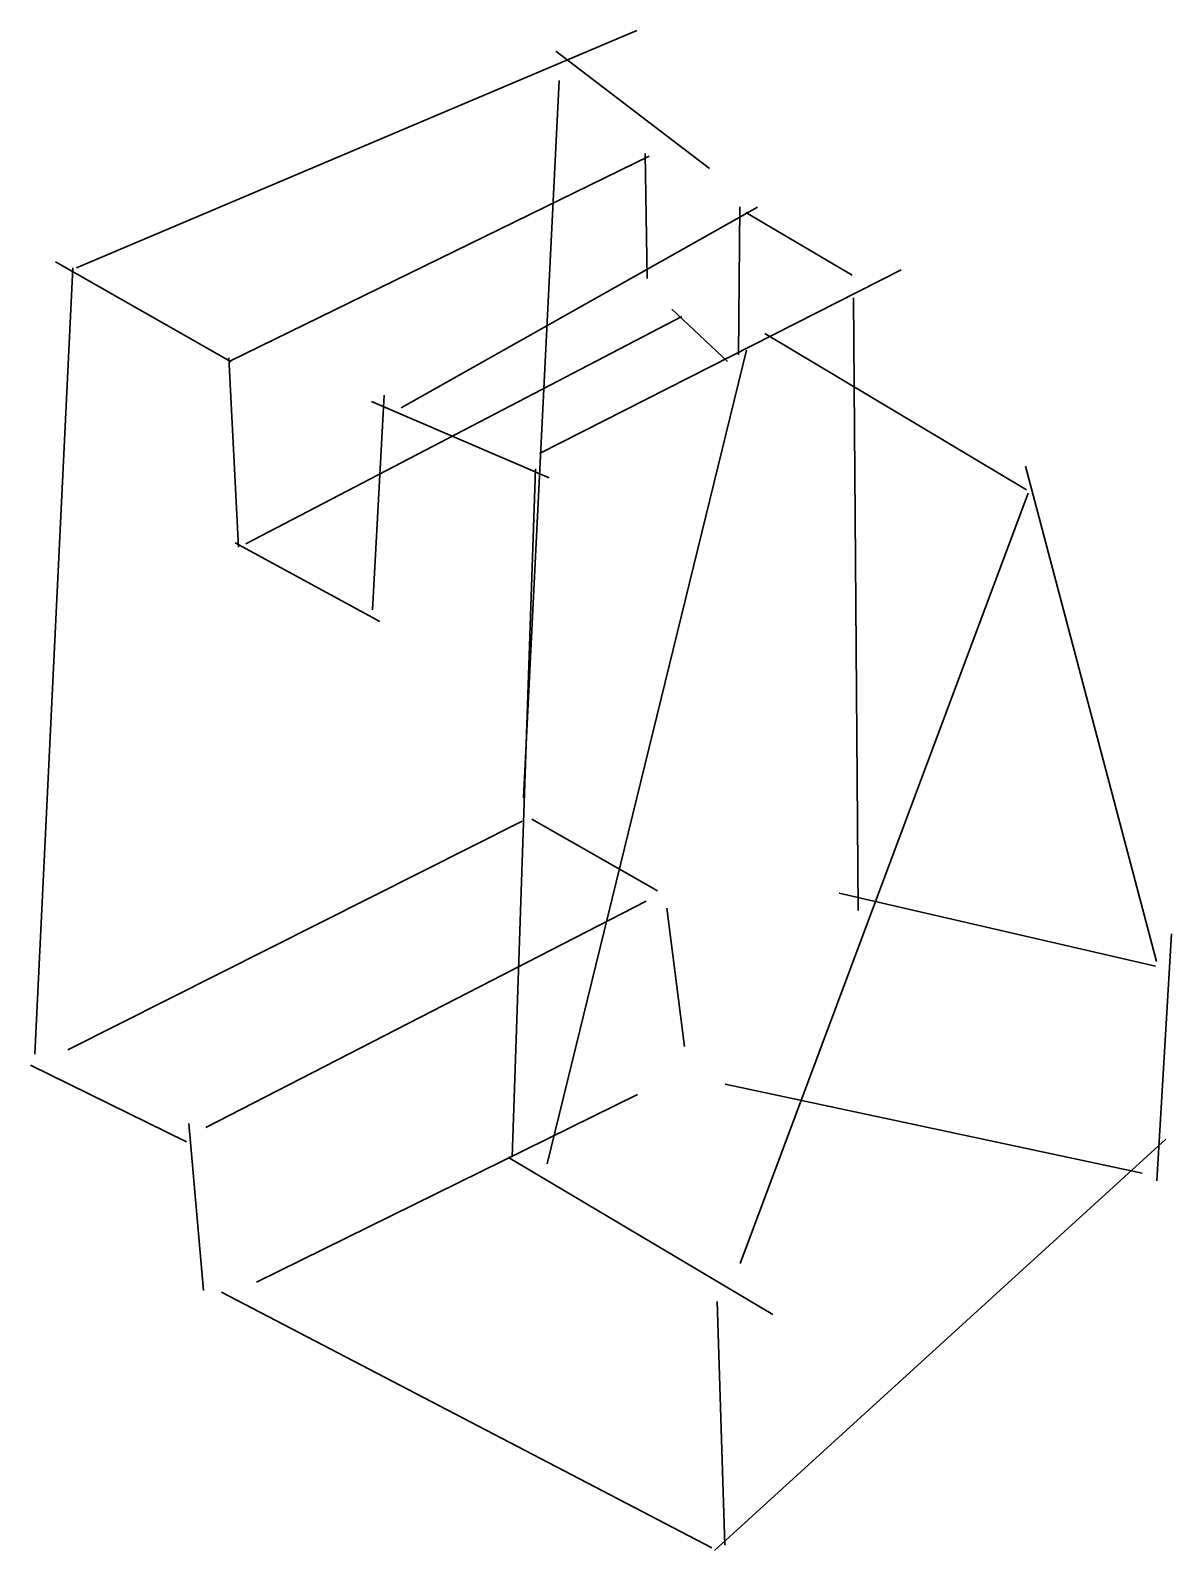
# Model space of a CAD drawing. Header units: millimetres. Extents: x 360.6 to 411.5, y 1244.5 to 1312.3.
import ezdxf

# ---------------------------------------------------------------- set-up
doc = ezdxf.new("R2010")
doc.units = ezdxf.units.MM
doc.layers.get('0').update_dxf_attribs({"lineweight": 30})

msp = doc.modelspace()

# ---------------------------------------------------------------- linework, layer by layer
for p, q in [((362.642, 1301.693), (387.628, 1312.286)), ((384.005, 1311.362), (390.865, 1306.126)), ((384.159, 1310.053), (382.572, 1278.071)), ((369.481, 1297.538), (388.172, 1306.683)), ((387.993, 1306.802), (388.082, 1301.226)), ((377.115, 1295.454), (393, 1304.407)), ((392.209, 1304.412), (392.149, 1297.823)), ((392.479, 1304.17), (397.22, 1301.375)), ((362.471, 1301.694), (360.78, 1266.633)), ((361.706, 1301.963), (369.534, 1297.514)), ((383.28, 1293.417), (399.401, 1301.612)), ((397.278, 1300.354), (397.495, 1273.049)), ((370.193, 1289.391), (389.634, 1299.528)), ((389.181, 1299.86), (391.669, 1297.523)), ((393.322, 1298.772), (404.988, 1291.795)), ((369.434, 1297.68), (369.861, 1289.249)), ((392.505, 1298.03), (383.626, 1261.751)), ((375.788, 1295.738), (383.706, 1292.328)), ((376.357, 1296.023), (375.835, 1286.454)), ((383.098, 1292.742), (382.069, 1262.044)), ((404.947, 1292.857), (410.791, 1270.764)), ((392.229, 1257.296), (405.063, 1291.646)), ((369.718, 1289.438), (376.167, 1285.933)), ((382.934, 1277.109), (388.544, 1273.92)), ((362.259, 1266.83), (382.507, 1277.033)), ((396.641, 1273.821), (410.741, 1270.56)), ((368.4, 1263.368), (388.042, 1273.464)), ((388.958, 1273.152), (389.753, 1266.984)), ((411.46, 1272.001), (410.795, 1260.991)), ((360.587, 1266.153), (367.547, 1262.721)), ((391.557, 1265.301), (410.156, 1261.328)), ((370.67, 1256.471), (387.648, 1264.835)), ((367.644, 1263.552), (368.302, 1256.101)), ((391.089, 1244.5), (411.209, 1262.847)), ((381.895, 1262.032), (393.681, 1255.023)), ((369.106, 1256.028), (390.962, 1244.622)), ((391.195, 1255.607), (391.546, 1244.739))]:
    msp.add_line(p, q)

doc.saveas('drawing.dxf')
